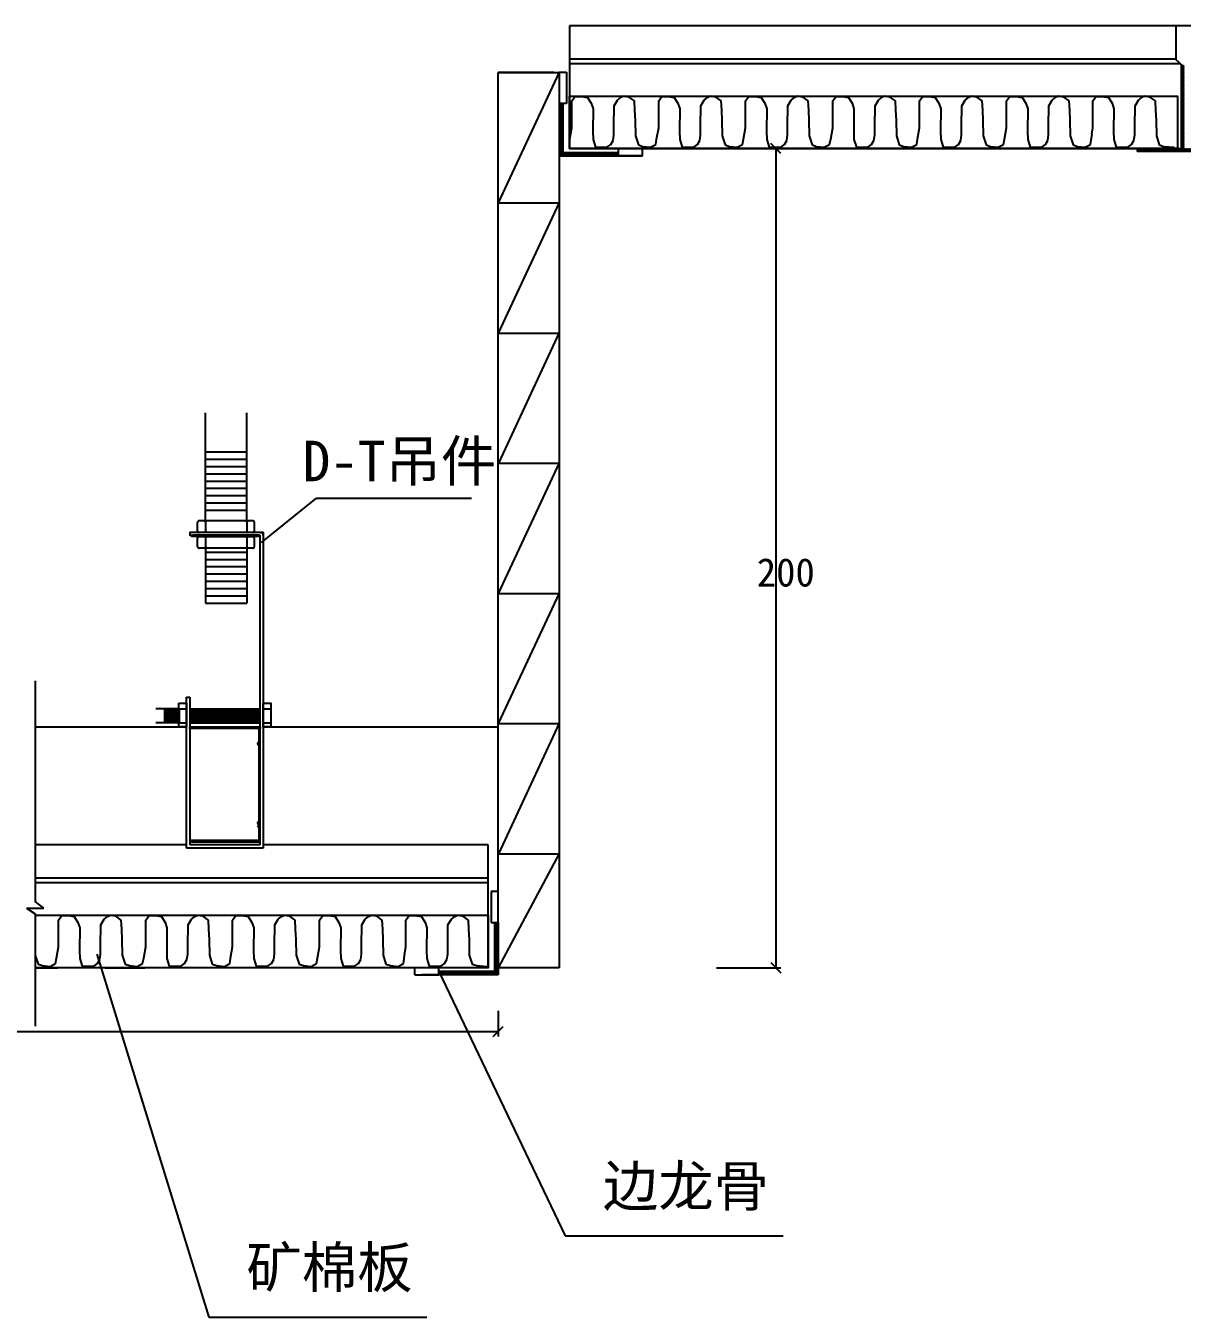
# Model space of a CAD drawing. Header units: metres. Extents: x 2161 to 8647, y 1356 to 2951.
# Drawn here: x 6959.8 to 7244.6, y 2150.5 to 2468.6 of the extents above; entities that cross this region are included whole.
import ezdxf

# ---------------------------------------------------------------- set-up
doc = ezdxf.new("R2010")
doc.units = ezdxf.units.M

# ---------------------------------------------------------------- blocks, each defined once
blk = doc.blocks.new('_ArchTick')
at = {"color": 0, "linetype": 'ByBlock'}
blk.add_lwpolyline([(-0.5, -0.5), (0.5, 0.5)], dxfattribs=at)

msp = doc.modelspace()

# ---------------------------------------------------------------- hatches: boundary and pattern name
h = msp.add_hatch()
h.set_pattern_fill('SOLID')
h.paths.add_polyline_path([(7245.1, 2458.99), (7244.76, 2458.68), (7244.45, 2458.96), (7244.45, 2438.32), (7243.45, 2438.32), (7243.45, 2438.31), (7233.56, 2438.31), (7233.56, 2437.62), (7255.99, 2437.62), (7255.99, 2438.32), (7246.1, 2438.32), (7245.1, 2438.32)])
h = msp.add_hatch()
h.set_pattern_fill('SOLID')
h.paths.add_polyline_path([(7092.03, 2449.43), (7091.15, 2449.43), (7091.15, 2436.55), (7105.79, 2436.55), (7105.79, 2437.37), (7092.03, 2437.37)])
h = msp.add_hatch()
h.set_pattern_fill('SOLID')
h.paths.add_polyline_path([(7003.75, 2346.66), (7004.08, 2346.33), (7004.42, 2346.66)])
h = msp.add_hatch()
h.set_pattern_fill('SOLID')
h.paths.add_polyline_path([(7014.56, 2346.66), (7013.88, 2346.66), (7014.21, 2346.33)])
h = msp.add_hatch()
h.set_pattern_fill('SOLID')
h.paths.add_polyline_path([(7004.42, 2343.73), (7003.75, 2343.73), (7004.08, 2344.06)])
h = msp.add_hatch()
h.set_pattern_fill('SOLID')
h.paths.add_polyline_path([(7003.75, 2342.79), (7004.08, 2342.46), (7004.42, 2342.79)])
h = msp.add_hatch()
h.set_pattern_fill('SOLID')
h.paths.add_polyline_path([(7014.56, 2343.73), (7013.88, 2343.73), (7014.21, 2344.06)])
h = msp.add_hatch()
h.set_pattern_fill('SOLID')
h.paths.add_polyline_path([(7014.56, 2342.79), (7013.88, 2342.79), (7014.21, 2342.46)])
h = msp.add_hatch()
h.set_pattern_fill('SOLID')
h.paths.add_polyline_path([(7004.42, 2339.86), (7003.75, 2339.86), (7004.08, 2340.19)])
h = msp.add_hatch()
h.set_pattern_fill('SOLID')
h.paths.add_polyline_path([(7014.56, 2339.86), (7013.88, 2339.86), (7014.21, 2340.19)])
h = msp.add_hatch()
h.set_pattern_fill('SOLID')
h.paths.add_polyline_path([(7017.55, 2267.54), (7017.55, 2295.81), (7017.15, 2295.81), (7017.15, 2292.04, 1), (7017.15, 2291.48), (7017.15, 2271.62, 1), (7017.15, 2271.06), (7017.15, 2267.87), (7000.18, 2267.87), (7000.18, 2267.54)])
h = msp.add_hatch()
h.set_pattern_fill('SOLID')
h.paths.add_polyline_path([(7017.15, 2295.46), (7017.15, 2295.81), (7000.18, 2295.81), (7000.18, 2295.46)])
h = msp.add_hatch()
h.set_pattern_fill('SOLID')
h.paths.add_polyline_path([(7076.15, 2247.66), (7075.26, 2247.66), (7075.26, 2235.6), (7061.51, 2235.6), (7061.9, 2234.78), (7076.15, 2234.78)])

# ---------------------------------------------------------------- linework, layer by layer
for p, q in [((7282.58, 2468.55), (7093.71, 2468.55)), ((7093.71, 2468.55), (7093.71, 2438.32)), ((7243.01, 2468.55), (7243.01, 2460.22)), ((7243.01, 2460.35), (7093.71, 2460.35)), ((7093.71, 2459.28), (7244.1, 2459.28)), ((7243.01, 2460.22), (7244.76, 2458.68)), ((7244.45, 2438.32), (7244.45, 2458.95)), ((7091.15, 2457.11), (7076.15, 2424.95)), ((7076.15, 2236.84), (7076.15, 2457.02)), ((7089.85, 2457.02), (7076.15, 2457.02)), ((7076.15, 2457.02), (7091.15, 2457.02)), ((7091.15, 2457.11), (7092.92, 2457.11)), ((7091.15, 2457.02), (7091.15, 2236.55)), ((7092.92, 2457.11), (7092.92, 2449.43)), ((7092.92, 2449.43), (7091.15, 2449.43)), ((7092.03, 2449.43), (7092.03, 2437.37)), ((7094.3, 2450.05), (7095.01, 2451.09)), ((7094.3, 2443.43), (7094.3, 2450.05)), ((7095.01, 2451.09), (7096.64, 2451.15)), ((7096.64, 2451.15), (7098.13, 2450.89)), ((7098.13, 2450.89), (7099.04, 2449.46)), ((7099.04, 2449.46), (7099.49, 2448.1)), ((7104.68, 2448.88), (7105.53, 2450.24)), ((7105.53, 2450.24), (7106.37, 2450.96)), ((7106.37, 2450.96), (7107.09, 2451.28)), ((7107.09, 2451.28), (7108.19, 2451.09)), ((7108.19, 2451.09), (7109.62, 2450.05)), ((7109.62, 2450.05), (7109.75, 2447.78)), ((7115.67, 2450.05), (7116.38, 2451.09)), ((7115.67, 2443.43), (7115.67, 2450.05)), ((7116.38, 2451.09), (7118, 2451.15)), ((7118, 2451.15), (7119.5, 2450.89)), ((7119.5, 2450.89), (7120.4, 2449.46)), ((7120.4, 2449.46), (7120.86, 2448.1)), ((7126.05, 2448.88), (7126.9, 2450.24)), ((7126.9, 2450.24), (7127.74, 2450.96)), ((7127.74, 2450.96), (7128.45, 2451.28)), ((7128.45, 2451.28), (7129.56, 2451.09)), ((7129.56, 2451.09), (7130.99, 2450.05)), ((7130.99, 2450.05), (7131.11, 2447.78)), ((7137.09, 2450.05), (7137.8, 2451.09)), ((7137.09, 2443.43), (7137.09, 2450.05)), ((7137.8, 2451.09), (7139.43, 2451.15)), ((7139.43, 2451.15), (7140.92, 2450.89)), ((7140.92, 2450.89), (7141.83, 2449.46)), ((7141.83, 2449.46), (7142.28, 2448.1)), ((7147.48, 2448.88), (7148.32, 2450.24)), ((7148.32, 2450.24), (7149.16, 2450.96)), ((7149.16, 2450.96), (7149.88, 2451.28)), ((7149.88, 2451.28), (7150.98, 2451.09)), ((7150.98, 2451.09), (7152.41, 2450.05)), ((7152.41, 2450.05), (7152.54, 2447.78)), ((7158.58, 2450.05), (7159.29, 2451.09)), ((7158.58, 2443.43), (7158.58, 2450.05)), ((7159.29, 2451.09), (7160.91, 2451.15)), ((7160.91, 2451.15), (7162.41, 2450.89)), ((7162.41, 2450.89), (7163.32, 2449.46)), ((7163.32, 2449.46), (7163.77, 2448.1)), ((7168.96, 2448.88), (7169.81, 2450.24)), ((7169.81, 2450.24), (7170.65, 2450.96)), ((7170.65, 2450.96), (7171.36, 2451.28)), ((7171.36, 2451.28), (7172.47, 2451.09)), ((7172.47, 2451.09), (7173.9, 2450.05)), ((7173.9, 2450.05), (7174.03, 2447.78)), ((7179.94, 2450.05), (7180.66, 2451.09)), ((7179.94, 2443.43), (7179.94, 2450.05)), ((7180.66, 2451.09), (7182.28, 2451.15)), ((7182.28, 2451.15), (7183.77, 2450.89)), ((7183.77, 2450.89), (7184.68, 2449.46)), ((7184.68, 2449.46), (7185.14, 2448.1)), ((7190.33, 2448.88), (7191.17, 2450.24)), ((7191.17, 2450.24), (7192.02, 2450.96)), ((7192.02, 2450.96), (7192.73, 2451.28)), ((7192.73, 2451.28), (7193.84, 2451.09)), ((7193.84, 2451.09), (7195.26, 2450.05)), ((7195.26, 2450.05), (7195.39, 2447.78)), ((7201.37, 2450.05), (7202.08, 2451.09)), ((7201.37, 2443.43), (7201.37, 2450.05)), ((7202.08, 2451.09), (7203.7, 2451.15)), ((7203.7, 2451.15), (7205.2, 2450.89)), ((7205.2, 2450.89), (7206.11, 2449.46)), ((7206.11, 2449.46), (7206.56, 2448.1)), ((7211.75, 2448.88), (7212.6, 2450.24)), ((7212.6, 2450.24), (7213.44, 2450.96)), ((7213.44, 2450.96), (7214.16, 2451.28)), ((7214.16, 2451.28), (7215.26, 2451.09)), ((7215.26, 2451.09), (7216.69, 2450.05)), ((7216.69, 2450.05), (7216.82, 2447.78)), ((7222.6, 2450.05), (7223.32, 2451.09)), ((7222.6, 2443.43), (7222.6, 2450.05)), ((7223.32, 2451.09), (7224.94, 2451.15)), ((7224.94, 2451.15), (7226.43, 2450.89)), ((7226.43, 2450.89), (7227.34, 2449.46)), ((7227.34, 2449.46), (7227.8, 2448.1)), ((7232.99, 2448.88), (7233.83, 2450.24)), ((7233.83, 2450.24), (7234.68, 2450.96)), ((7234.68, 2450.96), (7235.39, 2451.28)), ((7235.39, 2451.28), (7236.49, 2451.09)), ((7236.49, 2451.09), (7237.92, 2450.05)), ((7237.92, 2450.05), (7238.05, 2447.78)), ((7099.49, 2446.29), (7099.43, 2444.47)), ((7099.49, 2448.1), (7099.49, 2446.29)), ((7104.62, 2445.77), (7104.68, 2446.87)), ((7104.68, 2448.23), (7104.68, 2448.88)), ((7104.68, 2446.87), (7104.68, 2448.23)), ((7109.75, 2447.78), (7109.88, 2445.25)), ((7120.86, 2446.29), (7120.79, 2444.47)), ((7120.86, 2448.1), (7120.86, 2446.29)), ((7125.99, 2445.77), (7126.05, 2446.87)), ((7126.05, 2448.23), (7126.05, 2448.88)), ((7126.05, 2446.87), (7126.05, 2448.23)), ((7131.11, 2447.78), (7131.24, 2445.25)), ((7142.28, 2446.29), (7142.22, 2444.47)), ((7142.28, 2448.1), (7142.28, 2446.29)), ((7147.41, 2445.77), (7147.48, 2446.87)), ((7147.48, 2448.23), (7147.48, 2448.88)), ((7147.48, 2446.87), (7147.48, 2448.23)), ((7152.54, 2447.78), (7152.67, 2445.25)), ((7163.77, 2446.29), (7163.7, 2444.47)), ((7163.77, 2448.1), (7163.77, 2446.29)), ((7168.9, 2445.77), (7168.96, 2446.87)), ((7168.96, 2448.23), (7168.96, 2448.88)), ((7168.96, 2446.87), (7168.96, 2448.23)), ((7174.03, 2447.78), (7174.16, 2445.25)), ((7185.14, 2446.29), (7185.07, 2444.47)), ((7185.14, 2448.1), (7185.14, 2446.29)), ((7190.27, 2445.77), (7190.33, 2446.87)), ((7190.33, 2448.23), (7190.33, 2448.88)), ((7190.33, 2446.87), (7190.33, 2448.23)), ((7195.39, 2447.78), (7195.52, 2445.25)), ((7206.56, 2446.29), (7206.5, 2444.47)), ((7206.56, 2448.1), (7206.56, 2446.29)), ((7211.69, 2445.77), (7211.75, 2446.87)), ((7211.75, 2448.23), (7211.75, 2448.88)), ((7211.75, 2446.87), (7211.75, 2448.23)), ((7216.82, 2447.78), (7216.95, 2445.25)), ((7227.8, 2446.29), (7227.73, 2444.47)), ((7227.8, 2448.1), (7227.8, 2446.29)), ((7232.92, 2445.77), (7232.99, 2446.87)), ((7232.99, 2448.23), (7232.99, 2448.88)), ((7232.99, 2446.87), (7232.99, 2448.23)), ((7238.05, 2447.78), (7238.18, 2445.25)), ((7093.78, 2440.64), (7094.3, 2443.43)), ((7099.43, 2444.47), (7099.43, 2442.59)), ((7104.62, 2444.08), (7104.62, 2445.77)), ((7104.62, 2443.11), (7104.62, 2444.08)), ((7104.62, 2441.68), (7104.62, 2443.11)), ((7109.88, 2445.25), (7109.94, 2441.42)), ((7115.15, 2440.64), (7115.67, 2443.43)), ((7120.79, 2444.47), (7120.79, 2442.59)), ((7125.99, 2444.08), (7125.99, 2445.77)), ((7125.99, 2443.11), (7125.99, 2444.08)), ((7125.99, 2441.68), (7125.99, 2443.11)), ((7131.24, 2445.25), (7131.31, 2441.42)), ((7136.57, 2440.64), (7137.09, 2443.43)), ((7142.22, 2444.47), (7142.22, 2442.59)), ((7147.41, 2444.08), (7147.41, 2445.77)), ((7147.41, 2443.11), (7147.41, 2444.08)), ((7147.41, 2441.68), (7147.41, 2443.11)), ((7152.67, 2445.25), (7152.73, 2441.42)), ((7158.06, 2440.64), (7158.58, 2443.43)), ((7163.7, 2444.47), (7163.7, 2442.59)), ((7168.9, 2444.08), (7168.9, 2445.77)), ((7168.9, 2443.11), (7168.9, 2444.08)), ((7168.9, 2441.68), (7168.9, 2443.11)), ((7174.16, 2445.25), (7174.22, 2441.42)), ((7179.42, 2440.64), (7179.94, 2443.43)), ((7185.07, 2444.47), (7185.07, 2442.59)), ((7190.27, 2444.08), (7190.27, 2445.77)), ((7190.27, 2443.11), (7190.27, 2444.08)), ((7190.27, 2441.68), (7190.27, 2443.11)), ((7195.52, 2445.25), (7195.59, 2441.42)), ((7200.85, 2440.64), (7201.37, 2443.43)), ((7206.5, 2444.47), (7206.5, 2442.59)), ((7211.69, 2444.08), (7211.69, 2445.77)), ((7211.69, 2443.11), (7211.69, 2444.08)), ((7211.69, 2441.68), (7211.69, 2443.11)), ((7216.95, 2445.25), (7217.01, 2441.42)), ((7222.38, 2441.88), (7222.6, 2443.43)), ((7227.73, 2444.47), (7227.73, 2442.59)), ((7232.92, 2444.08), (7232.92, 2445.77)), ((7232.92, 2443.11), (7232.92, 2444.08)), ((7232.92, 2441.68), (7232.92, 2443.11)), ((7238.18, 2445.25), (7238.25, 2441.42)), ((7099.43, 2442.59), (7099.49, 2440.58)), ((7099.49, 2440.58), (7100.08, 2438.7)), ((7103.84, 2439.35), (7104.42, 2440.32)), ((7104.42, 2440.32), (7104.62, 2441.68)), ((7109.94, 2441.42), (7110.66, 2439.22)), ((7114.94, 2439.35), (7115.14, 2440.61)), ((7120.79, 2442.59), (7120.86, 2440.58)), ((7120.86, 2440.58), (7121.44, 2438.7)), ((7125.21, 2439.35), (7125.79, 2440.32)), ((7125.79, 2440.32), (7125.99, 2441.68)), ((7131.31, 2441.42), (7132.02, 2439.22)), ((7136.31, 2439.35), (7136.57, 2440.63)), ((7142.22, 2442.59), (7142.28, 2440.58)), ((7142.28, 2440.58), (7142.87, 2438.7)), ((7146.63, 2439.35), (7147.22, 2440.32)), ((7147.22, 2440.32), (7147.41, 2441.68)), ((7152.73, 2441.42), (7153.45, 2439.22)), ((7157.73, 2439.35), (7158.05, 2440.68)), ((7163.7, 2442.59), (7163.77, 2440.58)), ((7163.77, 2440.58), (7164.35, 2438.7)), ((7168.12, 2439.35), (7168.7, 2440.32)), ((7168.7, 2440.32), (7168.9, 2441.68)), ((7174.22, 2441.42), (7174.94, 2439.22)), ((7179.22, 2439.35), (7179.41, 2440.61)), ((7185.07, 2442.59), (7185.14, 2440.58)), ((7185.14, 2440.58), (7185.72, 2438.7)), ((7189.49, 2439.35), (7190.07, 2440.32)), ((7190.07, 2440.32), (7190.27, 2441.68)), ((7195.59, 2441.42), (7196.3, 2439.22)), ((7200.59, 2439.35), (7200.84, 2440.63)), ((7206.5, 2442.59), (7206.56, 2440.58)), ((7206.56, 2440.58), (7207.15, 2438.7)), ((7210.91, 2439.35), (7211.49, 2440.32)), ((7211.49, 2440.32), (7211.69, 2441.68)), ((7217.01, 2441.42), (7217.73, 2439.22)), ((7222.01, 2439.35), (7222.4, 2441.87)), ((7227.73, 2442.59), (7227.8, 2440.58)), ((7227.8, 2440.58), (7228.38, 2438.7)), ((7232.15, 2439.35), (7232.73, 2440.32)), ((7232.73, 2440.32), (7232.92, 2441.68)), ((7238.25, 2441.42), (7238.96, 2439.22)), ((7092.03, 2437.37), (7105.79, 2437.37)), ((7093.71, 2438.32), (7244.45, 2438.32)), ((7100.08, 2438.7), (7101.57, 2438.7)), ((7101.57, 2438.7), (7102.93, 2438.7)), ((7102.93, 2438.7), (7103.84, 2439.35)), ((7105.79, 2436.55), (7105.79, 2438.32)), ((7105.79, 2438.32), (7115.5, 2438.32)), ((7110.66, 2439.22), (7111.76, 2438.83)), ((7111.72, 2436.55), (7111.72, 2438.32)), ((7111.76, 2438.83), (7113.64, 2438.63)), ((7113.64, 2438.63), (7114.94, 2439.35)), ((7115.5, 2438.32), (7115.5, 2438.32)), ((7121.44, 2438.7), (7122.94, 2438.7)), ((7122.94, 2438.7), (7124.3, 2438.7)), ((7124.3, 2438.7), (7125.21, 2439.35)), ((7127.16, 2438.32), (7136.86, 2438.32)), ((7132.02, 2439.22), (7133.13, 2438.83)), ((7133.13, 2438.83), (7135.01, 2438.63)), ((7135.01, 2438.63), (7136.31, 2439.35)), ((7139.86, 2438.32), (7145.79, 2438.32)), ((7142.87, 2438.7), (7144.36, 2438.7)), ((7148.25, 2438.32), (7143.29, 2438.32)), ((7144.36, 2438.7), (7145.72, 2438.7)), ((7144.54, 2438.32), (7144.54, 2236.55)), ((7145.72, 2438.7), (7146.63, 2439.35)), ((7148.58, 2438.32), (7158.29, 2438.32)), ((7153.45, 2439.22), (7154.55, 2438.83)), ((7154.55, 2438.83), (7156.43, 2438.63)), ((7156.43, 2438.63), (7157.73, 2439.35)), ((7164.35, 2438.7), (7165.85, 2438.7)), ((7165.85, 2438.7), (7167.21, 2438.7)), ((7167.21, 2438.7), (7168.12, 2439.35)), ((7174.94, 2439.22), (7176.04, 2438.83)), ((7176.04, 2438.83), (7177.92, 2438.63)), ((7177.92, 2438.63), (7179.22, 2439.35)), ((7185.72, 2438.7), (7187.21, 2438.7)), ((7187.21, 2438.7), (7188.58, 2438.7)), ((7188.58, 2438.7), (7189.49, 2439.35)), ((7196.3, 2439.22), (7197.41, 2438.83)), ((7197.41, 2438.83), (7199.29, 2438.63)), ((7199.29, 2438.63), (7200.59, 2439.35)), ((7207.15, 2438.7), (7208.64, 2438.7)), ((7208.64, 2438.7), (7210, 2438.7)), ((7210, 2438.7), (7210.91, 2439.35)), ((7217.73, 2439.22), (7218.83, 2438.83)), ((7218.83, 2438.83), (7220.71, 2438.63)), ((7220.71, 2438.63), (7222.01, 2439.35)), ((7228.38, 2438.7), (7229.87, 2438.7)), ((7229.87, 2438.7), (7231.24, 2438.7)), ((7231.24, 2438.7), (7232.15, 2439.35)), ((7233.56, 2438.32), (7233.56, 2437.62)), ((7255.99, 2437.62), (7233.56, 2437.62)), ((7234.26, 2438.32), (7244.45, 2438.32)), ((7238.96, 2439.22), (7240.06, 2438.83)), ((7240.06, 2438.83), (7242.67, 2438.63)), ((7099.4, 2436.55), (7091.15, 2436.55)), ((7091.15, 2436.55), (7106.7, 2436.55)), ((7091.15, 2436.55), (7111.72, 2436.55)), ((7111.72, 2436.55), (7105.79, 2436.55)), ((7106.7, 2436.55), (7106.7, 2436.55)), ((7106.7, 2436.55), (7109.98, 2436.55)), ((7091.15, 2425.04), (7076.15, 2392.88)), ((7076.15, 2424.95), (7091.15, 2424.95)), ((7076.15, 2392.88), (7091.15, 2392.88)), ((7091.19, 2392.97), (7076.19, 2360.81)), ((7004.08, 2346.66), (7004.08, 2373.19)), ((7014.21, 2346.66), (7014.21, 2373.19)), ((7004.08, 2363.6), (7014.21, 2363.6)), ((7004.08, 2361.8), (7014.21, 2361.8)), ((7091.15, 2360.9), (7076.15, 2328.74)), ((7076.19, 2360.81), (7091.19, 2360.81)), ((7004.08, 2360.01), (7014.21, 2360.01)), ((7004.08, 2358.22), (7014.21, 2358.22)), ((7004.08, 2356.42), (7014.21, 2356.42)), ((7004.08, 2354.63), (7014.21, 2354.63)), ((7004.08, 2352.84), (7014.21, 2352.84)), ((7004.08, 2351.04), (7014.21, 2351.04)), ((7017.87, 2341.31), (7031.37, 2352.18)), ((7031.37, 2352.18), (7069.58, 2352.18)), ((7004.08, 2349.25), (7014.21, 2349.25)), ((7002.11, 2344.07), (7002.11, 2346.33)), ((7002.43, 2346.66), (7009.2, 2346.66)), ((7004.08, 2346.33), (7003.75, 2346.66)), ((7004.08, 2346.33), (7004.42, 2346.66)), ((7004.08, 2346.33), (7004.08, 2344.06)), ((7009.2, 2346.66), (7015.71, 2346.66)), ((7014.21, 2346.33), (7013.88, 2346.66)), ((7014.21, 2346.66), (7014.21, 2344.06)), ((7014.21, 2346.33), (7014.56, 2346.66)), ((7014.21, 2346.33), (7014.21, 2344.06)), ((7016.04, 2346.33), (7016.04, 2344.07)), ((7002.11, 2340.2), (7002.11, 2342.46)), ((7009.2, 2343.73), (7002.43, 2343.73)), ((7002.43, 2342.79), (7009.2, 2342.79)), ((7004.08, 2344.06), (7003.75, 2343.73)), ((7004.08, 2342.46), (7003.75, 2342.79)), ((7004.08, 2344.06), (7004.42, 2343.73)), ((7004.08, 2342.46), (7004.42, 2342.79)), ((7004.08, 2342.46), (7004.08, 2340.19)), ((7015.71, 2343.73), (7009.2, 2343.73)), ((7009.2, 2342.79), (7015.71, 2342.79)), ((7014.21, 2344.06), (7013.88, 2343.73)), ((7014.21, 2342.46), (7013.88, 2342.79)), ((7014.21, 2344.06), (7014.56, 2343.73)), ((7014.21, 2342.79), (7014.21, 2340.19)), ((7014.21, 2342.46), (7014.56, 2342.79)), ((7014.21, 2342.46), (7014.21, 2340.19)), ((7016.04, 2342.46), (7016.04, 2340.2)), ((7017.55, 2266.78), (7017.55, 2343.09)), ((7009.2, 2339.86), (7002.43, 2339.86)), ((7004.08, 2340.19), (7003.75, 2339.86)), ((7004.08, 2340.19), (7004.42, 2339.86)), ((7004.08, 2339.86), (7004.08, 2326.37)), ((7004.08, 2338.93), (7014.21, 2338.93)), ((7015.71, 2339.86), (7009.2, 2339.86)), ((7014.21, 2340.19), (7013.88, 2339.86)), ((7014.21, 2340.19), (7014.56, 2339.86)), ((7014.21, 2339.86), (7014.21, 2326.37)), ((7004.08, 2337.13), (7014.21, 2337.13)), ((7004.08, 2335.34), (7014.21, 2335.34)), ((7004.08, 2333.55), (7014.21, 2333.55)), ((7004.08, 2331.75), (7014.21, 2331.75)), ((7004.08, 2329.96), (7014.21, 2329.96)), ((7091.15, 2328.83), (7076.15, 2296.67)), ((7076.15, 2328.74), (7091.15, 2328.74)), ((7004.08, 2328.17), (7014.21, 2328.17)), ((7004.08, 2326.37), (7014.21, 2326.37)), ((6962.11, 2307.18), (6962.11, 2252.81)), ((6999.37, 2266.78), (6999.37, 2303.15)), ((6999.37, 2303.15), (7000.18, 2303.15)), ((7000.18, 2303.15), (7000.18, 2266.78)), ((6997.54, 2300.34), (6991.77, 2300.34)), ((6993.92, 2300.31), (6993.92, 2296.85)), ((6994.05, 2300.31), (6994.05, 2296.85)), ((6994.18, 2300.31), (6994.18, 2296.85)), ((6994.35, 2300.31), (6994.35, 2296.85)), ((6994.47, 2300.31), (6994.47, 2296.85)), ((6994.63, 2300.31), (6994.63, 2296.85)), ((6994.76, 2300.31), (6994.76, 2296.85)), ((6994.89, 2300.31), (6994.89, 2296.85)), ((6995.02, 2300.31), (6995.02, 2296.85)), ((6995.18, 2300.31), (6995.18, 2296.85)), ((6995.31, 2300.31), (6995.31, 2296.85)), ((6995.47, 2300.31), (6995.47, 2296.85)), ((6995.6, 2300.31), (6995.6, 2296.85)), ((6995.72, 2300.31), (6995.72, 2296.85)), ((6995.86, 2300.31), (6995.86, 2296.85)), ((6996.02, 2300.31), (6996.02, 2296.85)), ((6996.15, 2300.31), (6996.15, 2296.85)), ((6996.31, 2300.31), (6996.31, 2296.85)), ((6996.44, 2300.31), (6996.44, 2296.85)), ((6996.56, 2300.31), (6996.56, 2296.85)), ((6996.7, 2300.31), (6996.7, 2296.85)), ((6996.86, 2300.31), (6996.86, 2296.85)), ((6996.99, 2300.31), (6996.99, 2296.85)), ((6997.14, 2300.31), (6997.14, 2296.85)), ((6997.27, 2300.31), (6997.27, 2296.85)), ((6997.4, 2300.31), (6997.4, 2296.85)), ((6997.54, 2300.34), (6999.36, 2300.34)), ((6997.54, 2300.31), (6997.54, 2296.85)), ((7000.18, 2300.34), (7017.55, 2300.34)), ((7000.37, 2300.34), (7000.37, 2296.88)), ((7000.49, 2300.34), (7000.49, 2296.88)), ((7000.63, 2300.34), (7000.63, 2296.88)), ((7000.79, 2300.34), (7000.79, 2296.88)), ((7000.91, 2300.34), (7000.91, 2296.88)), ((7001.05, 2300.34), (7001.05, 2296.88)), ((7001.21, 2300.34), (7001.21, 2296.88)), ((7001.33, 2300.34), (7001.33, 2296.88)), ((7001.33, 2300.34), (7001.33, 2296.88)), ((7001.46, 2300.34), (7001.46, 2296.88)), ((7001.6, 2300.34), (7001.6, 2296.88)), ((7001.75, 2300.34), (7001.75, 2296.88)), ((7001.88, 2300.34), (7001.88, 2296.88)), ((7001.88, 2300.34), (7001.88, 2296.88)), ((7002.04, 2300.34), (7002.04, 2296.88)), ((7002.05, 2300.34), (7002.05, 2296.88)), ((7002.17, 2300.34), (7002.17, 2296.88)), ((7002.33, 2300.34), (7002.33, 2296.88)), ((7002.46, 2300.34), (7002.46, 2296.88)), ((7002.58, 2300.34), (7002.58, 2296.88)), ((7002.72, 2300.34), (7002.72, 2296.88)), ((7002.88, 2300.34), (7002.88, 2296.88)), ((7003.01, 2300.34), (7003.01, 2296.88)), ((7003.17, 2300.34), (7003.17, 2296.88)), ((7003.3, 2300.34), (7003.3, 2296.88)), ((7003.42, 2300.34), (7003.42, 2296.88)), ((7003.56, 2300.34), (7003.56, 2296.88)), ((7003.72, 2300.34), (7003.72, 2296.88)), ((7003.85, 2300.34), (7003.85, 2296.88)), ((7004.01, 2300.34), (7004.01, 2296.88)), ((7004.14, 2300.34), (7004.14, 2296.88)), ((7004.26, 2300.34), (7004.26, 2296.88)), ((7004.4, 2300.34), (7004.4, 2296.88)), ((7004.56, 2300.34), (7004.56, 2296.88)), ((7004.69, 2300.34), (7004.69, 2296.88)), ((7004.84, 2300.34), (7004.84, 2296.88)), ((7004.97, 2300.34), (7004.97, 2296.88)), ((7005.1, 2300.34), (7005.1, 2296.88)), ((7005.24, 2300.34), (7005.24, 2296.88)), ((7005.4, 2300.34), (7005.4, 2296.88)), ((7005.53, 2300.34), (7005.53, 2296.88)), ((7005.68, 2300.34), (7005.68, 2296.88)), ((7005.81, 2300.34), (7005.81, 2296.88)), ((7005.94, 2300.34), (7005.94, 2296.88)), ((7006.08, 2300.34), (7006.08, 2296.88)), ((7006.24, 2300.34), (7006.24, 2296.88)), ((7006.36, 2300.34), (7006.36, 2296.88)), ((7006.52, 2300.34), (7006.52, 2296.88)), ((7006.65, 2300.34), (7006.65, 2296.88)), ((7006.78, 2300.34), (7006.78, 2296.88)), ((7006.92, 2300.34), (7006.92, 2296.88)), ((7007.08, 2300.34), (7007.08, 2296.88)), ((7007.2, 2300.34), (7007.2, 2296.88)), ((7007.36, 2300.34), (7007.36, 2296.88)), ((7007.49, 2300.34), (7007.49, 2296.88)), ((7007.62, 2300.34), (7007.62, 2296.88)), ((7007.75, 2300.34), (7007.75, 2296.88)), ((7007.92, 2300.34), (7007.92, 2296.88)), ((7008.04, 2300.34), (7008.04, 2296.88)), ((7008.2, 2300.34), (7008.2, 2296.88)), ((7008.33, 2300.34), (7008.33, 2296.88)), ((7008.45, 2300.34), (7008.45, 2296.88)), ((7008.59, 2300.34), (7008.59, 2296.88)), ((7008.75, 2300.34), (7008.75, 2296.88)), ((7008.88, 2300.34), (7008.88, 2296.88)), ((7009.04, 2300.34), (7009.04, 2296.88)), ((7009.17, 2300.34), (7009.17, 2296.88)), ((7009.29, 2300.34), (7009.29, 2296.88)), ((7009.43, 2300.34), (7009.43, 2296.88)), ((7009.59, 2300.34), (7009.59, 2296.88)), ((7009.72, 2300.34), (7009.72, 2296.88)), ((7009.88, 2300.34), (7009.88, 2296.88)), ((7010.01, 2300.34), (7010.01, 2296.88)), ((7010.13, 2300.34), (7010.13, 2296.88)), ((7010.27, 2300.34), (7010.27, 2296.88)), ((7010.43, 2300.34), (7010.43, 2296.88)), ((7010.56, 2300.34), (7010.56, 2296.88)), ((7010.71, 2300.34), (7010.71, 2296.88)), ((7010.84, 2300.34), (7010.84, 2296.88)), ((7010.97, 2300.34), (7010.97, 2296.88)), ((7011.11, 2300.34), (7011.11, 2296.88)), ((7011.27, 2300.34), (7011.27, 2296.88)), ((7011.4, 2300.34), (7011.4, 2296.88)), ((7011.55, 2300.34), (7011.55, 2296.88)), ((7011.68, 2300.34), (7011.68, 2296.88)), ((7011.81, 2300.34), (7011.81, 2296.88)), ((7011.95, 2300.34), (7011.95, 2296.88)), ((7012.11, 2300.34), (7012.11, 2296.88)), ((7012.23, 2300.34), (7012.23, 2296.88)), ((7012.39, 2300.34), (7012.39, 2296.88)), ((7012.52, 2300.34), (7012.52, 2296.88)), ((7012.65, 2300.34), (7012.65, 2296.88)), ((7012.79, 2300.34), (7012.79, 2296.88)), ((7012.95, 2300.34), (7012.95, 2296.88)), ((7013.07, 2300.34), (7013.07, 2296.88)), ((7013.23, 2300.34), (7013.23, 2296.88)), ((7013.36, 2300.34), (7013.36, 2296.88)), ((7013.49, 2300.34), (7013.49, 2296.88)), ((7013.62, 2300.34), (7013.62, 2296.88)), ((7013.79, 2300.34), (7013.79, 2296.88)), ((7013.91, 2300.34), (7013.91, 2296.88)), ((7014.07, 2300.34), (7014.07, 2296.88)), ((7014.2, 2300.34), (7014.2, 2296.88)), ((7014.32, 2300.34), (7014.32, 2296.88)), ((7014.46, 2300.34), (7014.46, 2296.88)), ((7014.62, 2300.34), (7014.62, 2296.88)), ((7014.75, 2300.34), (7014.75, 2296.88)), ((7014.91, 2300.34), (7014.91, 2296.88)), ((7015.04, 2300.34), (7015.04, 2296.88)), ((7015.16, 2300.34), (7015.16, 2296.88)), ((7015.3, 2300.34), (7015.3, 2296.88)), ((7015.46, 2300.34), (7015.46, 2296.88)), ((7015.59, 2300.34), (7015.59, 2296.88)), ((7015.75, 2300.34), (7015.75, 2296.88)), ((7015.88, 2300.34), (7015.88, 2296.88)), ((7016, 2300.34), (7016, 2296.88)), ((7016.14, 2300.34), (7016.14, 2296.88)), ((7016.3, 2300.34), (7016.3, 2296.88)), ((7016.43, 2300.34), (7016.43, 2296.88)), ((7016.58, 2300.34), (7016.58, 2296.88)), ((7016.71, 2300.34), (7016.71, 2296.88)), ((7016.84, 2300.34), (7016.84, 2296.88)), ((7016.98, 2300.34), (7016.98, 2296.88)), ((7017.14, 2300.34), (7017.14, 2296.88)), ((7017.27, 2300.34), (7017.27, 2296.88)), ((7017.42, 2300.34), (7017.42, 2296.88)), ((7018.27, 2300.34), (7020.1, 2300.34)), ((6997.54, 2296.85), (6991.77, 2296.85)), ((6997.54, 2296.85), (6999.37, 2296.85)), ((7000.18, 2296.88), (7017.55, 2296.88)), ((7018.27, 2296.85), (7020.16, 2296.85)), ((7076.15, 2296.67), (7091.15, 2296.67)), ((7091.19, 2296.76), (7076.19, 2264.6)), ((6999.37, 2295.81), (6962.11, 2295.81)), ((7017.55, 2295.81), (7000.18, 2295.81)), ((7017.15, 2295.81), (7017.15, 2292.04)), ((7076.15, 2295.81), (7018.23, 2295.81)), ((7017.15, 2291.48), (7017.15, 2271.62)), ((7017.15, 2271.06), (7017.15, 2267.87)), ((6999.37, 2266.78), (6962.11, 2266.78)), ((6999.37, 2265.99), (6999.37, 2267.81)), ((7018.23, 2265.99), (6999.37, 2265.99)), ((7017.15, 2267.87), (7000.18, 2267.87)), ((7017.55, 2266.78), (7000.18, 2266.78)), ((7017.55, 2266.78), (7000.18, 2266.78)), ((7018.23, 2267.81), (7018.23, 2265.99)), ((7073.7, 2266.78), (7018.23, 2266.78)), ((7073.7, 2236.55), (7073.7, 2266.78)), ((7091.15, 2264.69), (7076.15, 2236.55)), ((7076.19, 2264.6), (7091.19, 2264.6)), ((7073.7, 2258.58), (6962.11, 2258.58)), ((6962.11, 2257.51), (7073.7, 2257.51)), ((7074.38, 2255.34), (7074.38, 2247.66)), ((7076.15, 2255.34), (7074.38, 2255.34)), ((7076.15, 2247.66), (7076.15, 2255.34)), ((6964.22, 2251.18), (6962.11, 2252.81)), ((6959.95, 2251.18), (6964.22, 2251.18)), ((6959.95, 2251.18), (6962.11, 2249.79)), ((6962.11, 2249.79), (6962.11, 2222.15)), ((6967.87, 2248.28), (6968.58, 2249.32)), ((6968.58, 2249.32), (6970.2, 2249.38)), ((6970.2, 2249.38), (6971.7, 2249.12)), ((6971.7, 2249.12), (6972.61, 2247.69)), ((6979.1, 2248.47), (6979.94, 2249.19)), ((6979.94, 2249.19), (6980.65, 2249.51)), ((6980.65, 2249.51), (6981.76, 2249.32)), ((6981.76, 2249.32), (6983.19, 2248.28)), ((6989.35, 2248.28), (6990.07, 2249.32)), ((6990.07, 2249.32), (6991.69, 2249.38)), ((6991.69, 2249.38), (6993.18, 2249.12)), ((6993.18, 2249.12), (6994.09, 2247.69)), ((7000.58, 2248.47), (7001.43, 2249.19)), ((7001.43, 2249.19), (7002.14, 2249.51)), ((7002.14, 2249.51), (7003.25, 2249.32)), ((7003.25, 2249.32), (7004.67, 2248.28)), ((7010.72, 2248.28), (7011.44, 2249.32)), ((7011.44, 2249.32), (7013.06, 2249.38)), ((7013.06, 2249.38), (7014.55, 2249.12)), ((7014.55, 2249.12), (7015.46, 2247.69)), ((7021.95, 2248.47), (7022.8, 2249.19)), ((7022.8, 2249.19), (7023.51, 2249.51)), ((7023.51, 2249.51), (7024.61, 2249.32)), ((7024.61, 2249.32), (7026.04, 2248.28)), ((7032.15, 2248.28), (7032.86, 2249.32)), ((7032.86, 2249.32), (7034.48, 2249.38)), ((7034.48, 2249.38), (7035.98, 2249.12)), ((7035.98, 2249.12), (7036.88, 2247.69)), ((7043.38, 2248.47), (7044.22, 2249.19)), ((7044.22, 2249.19), (7044.93, 2249.51)), ((7044.93, 2249.51), (7046.04, 2249.32)), ((7046.04, 2249.32), (7047.47, 2248.28)), ((7053.38, 2248.28), (7054.09, 2249.32)), ((7054.09, 2249.32), (7055.72, 2249.38)), ((7055.72, 2249.38), (7057.21, 2249.12)), ((7057.21, 2249.12), (7058.12, 2247.69)), ((7064.61, 2248.47), (7065.45, 2249.19)), ((7065.45, 2249.19), (7066.17, 2249.51)), ((7066.17, 2249.51), (7067.27, 2249.32)), ((7067.27, 2249.32), (7068.7, 2248.28)), ((6967.87, 2241.66), (6967.87, 2248.28)), ((6972.61, 2247.69), (6973.06, 2246.33)), ((6973.06, 2246.33), (6973.06, 2244.52)), ((6978.25, 2247.11), (6979.1, 2248.47)), ((6978.25, 2246.46), (6978.25, 2247.11)), ((6978.25, 2245.1), (6978.25, 2246.46)), ((6983.19, 2248.28), (6983.32, 2246.01)), ((6983.32, 2246.01), (6983.45, 2243.48)), ((6989.35, 2241.66), (6989.35, 2248.28)), ((6994.09, 2247.69), (6994.55, 2246.33)), ((6994.55, 2246.33), (6994.55, 2244.52)), ((6999.74, 2247.11), (7000.58, 2248.47)), ((6999.74, 2246.46), (6999.74, 2247.11)), ((6999.74, 2245.1), (6999.74, 2246.46)), ((7004.67, 2248.28), (7004.8, 2246.01)), ((7004.8, 2246.01), (7004.93, 2243.48)), ((7010.72, 2241.66), (7010.72, 2248.28)), ((7015.46, 2247.69), (7015.91, 2246.33)), ((7015.91, 2246.33), (7015.91, 2244.52)), ((7021.11, 2247.11), (7021.95, 2248.47)), ((7021.11, 2246.46), (7021.11, 2247.11)), ((7021.11, 2245.1), (7021.11, 2246.46)), ((7026.04, 2248.28), (7026.17, 2246.01)), ((7026.17, 2246.01), (7026.3, 2243.48)), ((7032.15, 2241.66), (7032.15, 2248.28)), ((7036.88, 2247.69), (7037.34, 2246.33)), ((7037.34, 2246.33), (7037.34, 2244.52)), ((7042.53, 2247.11), (7043.38, 2248.47)), ((7042.53, 2246.46), (7042.53, 2247.11)), ((7042.53, 2245.1), (7042.53, 2246.46)), ((7047.47, 2248.28), (7047.6, 2246.01)), ((7047.6, 2246.01), (7047.72, 2243.48)), ((7053.38, 2241.66), (7053.38, 2248.28)), ((7058.12, 2247.69), (7058.57, 2246.33)), ((7058.57, 2246.33), (7058.57, 2244.52)), ((7063.77, 2247.11), (7064.61, 2248.47)), ((7063.77, 2246.46), (7063.77, 2247.11)), ((7063.77, 2245.1), (7063.77, 2246.46)), ((7068.7, 2248.28), (7068.83, 2246.01)), ((7068.83, 2246.01), (7068.96, 2243.48)), ((7074.38, 2247.66), (7076.15, 2247.66)), ((7075.26, 2247.66), (7075.26, 2235.6)), ((7076.15, 2247.66), (7076.15, 2234.78)), ((6973.06, 2244.52), (6972.99, 2242.7)), ((6972.99, 2242.7), (6972.99, 2240.82)), ((6978.19, 2244), (6978.25, 2245.1)), ((6978.19, 2242.31), (6978.19, 2244)), ((6983.45, 2243.48), (6983.51, 2239.65)), ((6994.55, 2244.52), (6994.48, 2242.7)), ((6994.48, 2242.7), (6994.48, 2240.82)), ((6999.68, 2244), (6999.74, 2245.1)), ((6999.68, 2242.31), (6999.68, 2244)), ((7004.93, 2243.48), (7005, 2239.65)), ((7015.91, 2244.52), (7015.85, 2242.7)), ((7015.85, 2242.7), (7015.85, 2240.82)), ((7021.04, 2244), (7021.11, 2245.1)), ((7021.04, 2242.31), (7021.04, 2244)), ((7026.3, 2243.48), (7026.37, 2239.65)), ((7037.34, 2244.52), (7037.27, 2242.7)), ((7037.27, 2242.7), (7037.27, 2240.82)), ((7042.47, 2244), (7042.53, 2245.1)), ((7042.47, 2242.31), (7042.47, 2244)), ((7047.72, 2243.48), (7047.79, 2239.65)), ((7058.57, 2244.52), (7058.51, 2242.7)), ((7058.51, 2242.7), (7058.51, 2240.82)), ((7063.7, 2244), (7063.77, 2245.1)), ((7063.7, 2242.31), (7063.7, 2244)), ((7068.96, 2243.48), (7069.02, 2239.65)), ((6962.11, 2239.57), (6962.8, 2237.45)), ((6967.35, 2238.87), (6967.87, 2241.66)), ((6972.99, 2240.82), (6973.06, 2238.81)), ((6977.24, 2239.91), (7004.84, 2150.46)), ((6977.99, 2238.55), (6978.19, 2239.91)), ((6978.19, 2241.34), (6978.19, 2242.31)), ((6978.19, 2239.91), (6978.19, 2241.34)), ((6983.51, 2239.65), (6984.23, 2237.45)), ((6988.83, 2238.87), (6989.35, 2241.66)), ((6994.48, 2240.82), (6994.55, 2238.81)), ((6999.48, 2238.55), (6999.68, 2239.91)), ((6999.68, 2241.34), (6999.68, 2242.31)), ((6999.68, 2239.91), (6999.68, 2241.34)), ((7005, 2239.65), (7005.71, 2237.45)), ((7010.2, 2238.87), (7010.72, 2241.66)), ((7015.85, 2240.82), (7015.91, 2238.81)), ((7020.85, 2238.55), (7021.04, 2239.91)), ((7021.04, 2241.34), (7021.04, 2242.31)), ((7021.04, 2239.91), (7021.04, 2241.34)), ((7026.37, 2239.65), (7027.08, 2237.45)), ((7031.63, 2238.87), (7032.15, 2241.66)), ((7037.27, 2240.82), (7037.34, 2238.81)), ((7042.27, 2238.55), (7042.47, 2239.91)), ((7042.47, 2241.34), (7042.47, 2242.31)), ((7042.47, 2239.91), (7042.47, 2241.34)), ((7047.79, 2239.65), (7048.5, 2237.45)), ((7052.79, 2237.57), (7053.18, 2240.1)), ((7053.16, 2240.11), (7053.38, 2241.66)), ((7058.51, 2240.82), (7058.57, 2238.81)), ((7063.51, 2238.55), (7063.7, 2239.91)), ((7063.7, 2241.34), (7063.7, 2242.31)), ((7063.7, 2239.91), (7063.7, 2241.34)), ((7069.02, 2239.65), (7069.74, 2237.45)), ((6962.11, 2236.55), (6967.64, 2236.55)), ((6962.8, 2237.45), (6963.9, 2237.06)), ((6963.9, 2237.06), (6965.79, 2236.86)), ((6965.79, 2236.86), (6967.09, 2237.57)), ((6967.09, 2237.57), (6967.34, 2238.86)), ((6973.06, 2238.81), (6973.64, 2236.93)), ((6973.64, 2236.93), (6975.14, 2236.93)), ((6975.14, 2236.93), (6976.5, 2236.93)), ((6976.5, 2236.93), (6977.41, 2237.57)), ((6977.41, 2237.57), (6977.99, 2238.55)), ((6979.36, 2236.55), (6989.07, 2236.55)), ((6984.23, 2237.45), (6985.33, 2237.06)), ((6985.33, 2237.06), (6987.21, 2236.86)), ((6987.21, 2236.86), (6988.51, 2237.57)), ((6988.51, 2237.57), (6988.82, 2238.91)), ((6994.55, 2238.81), (6995.13, 2236.93)), ((6995.13, 2236.93), (6996.62, 2236.93)), ((6996.62, 2236.93), (6997.99, 2236.93)), ((6997.99, 2236.93), (6998.9, 2237.57)), ((6998.9, 2237.57), (6999.48, 2238.55)), ((7005.71, 2237.45), (7006.82, 2237.06)), ((7006.82, 2237.06), (7008.7, 2236.86)), ((7008.7, 2236.86), (7010, 2237.57)), ((7010, 2237.57), (7010.19, 2238.84)), ((7015.91, 2238.81), (7016.5, 2236.93)), ((7016.5, 2236.93), (7017.99, 2236.93)), ((7017.99, 2236.93), (7019.35, 2236.93)), ((7019.35, 2236.93), (7020.26, 2237.57)), ((7020.26, 2237.57), (7020.85, 2238.55)), ((7027.08, 2237.45), (7028.18, 2237.06)), ((7028.18, 2237.06), (7030.07, 2236.86)), ((7030.07, 2236.86), (7031.36, 2237.57)), ((7031.36, 2237.57), (7031.62, 2238.86)), ((7037.34, 2238.81), (7037.92, 2236.93)), ((7037.92, 2236.93), (7039.42, 2236.93)), ((7039.42, 2236.93), (7040.78, 2236.93)), ((7040.78, 2236.93), (7041.69, 2237.57)), ((7041.69, 2237.57), (7042.27, 2238.55)), ((7048.5, 2237.45), (7049.61, 2237.06)), ((7049.61, 2237.06), (7051.49, 2236.86)), ((7051.49, 2236.86), (7052.79, 2237.57)), ((7061.51, 2236.55), (7051.8, 2236.55)), ((7055.58, 2234.78), (7055.58, 2236.55)), ((7058.57, 2238.81), (7059.16, 2236.93)), ((7059.16, 2236.93), (7060.65, 2236.93)), ((7060.65, 2236.93), (7062.01, 2236.93)), ((7061.51, 2234.78), (7061.51, 2236.55)), ((7062.01, 2236.93), (7062.92, 2237.57)), ((7062.92, 2237.57), (7063.51, 2238.55)), ((7069.74, 2237.45), (7070.84, 2237.06)), ((7070.84, 2237.06), (7073.45, 2236.86)), ((7091.15, 2236.55), (7076.15, 2236.55)), ((7129.9, 2236.55), (7145.79, 2236.55)), ((7139.86, 2236.55), (7145.79, 2236.55)), ((7055.58, 2234.78), (7061.51, 2234.78)), ((7060.6, 2234.78), (7057.32, 2234.78)), ((7076.15, 2234.78), (7060.6, 2234.78)), ((7060.6, 2234.78), (7060.6, 2234.78)), ((7075.26, 2235.6), (7061.51, 2235.6)), ((7061.51, 2235.6), (7092.64, 2170.5)), ((7076.15, 2225.91), (7076.15, 2219.56)), ((7076.15, 2225.16), (7076.15, 2219.56)), ((6769.53, 2220.81), (7076.15, 2220.81)), ((7092.64, 2170.5), (7146.31, 2170.5)), ((7004.84, 2150.46), (7058.52, 2150.46))]:
    msp.add_line(p, q)
for points in [[(7093.71, 2451.24), (7243.45, 2451.23), (7243.45, 2438.31), (7093.71, 2438.32)], [(7000.71, 2343.09), (7017.05, 2343.09), (7017.05, 2342.79), (7000.71, 2342.79)], [(7000.9, 2343.09), (7017.26, 2343.09), (7017.26, 2343.09), (7000.9, 2343.09)], [(6997.5, 2301.72), (6999.37, 2301.72), (6999.37, 2295.84), (6997.5, 2295.84)], [(7018.23, 2301.72), (7020.11, 2301.72), (7020.11, 2295.84), (7018.23, 2295.84)], [(7000.18, 2295.81), (7017.55, 2295.81), (7017.55, 2295.46), (7000.18, 2295.46)]]:
    msp.add_lwpolyline(points, close=True)
for points in [[(7018.23, 2343.09), (7018.23, 2343.73), (7000.16, 2343.73), (7000.16, 2343.09), (7017.55, 2343.09)], [(7017.55, 2343.73), (7018.23, 2343.73), (7018.23, 2266.78), (7018.23, 2266.78)], [(7000.18, 2267.54), (7017.55, 2267.54)], [(6962.11, 2249.47), (7073.7, 2249.47), (7073.7, 2236.55), (6962.11, 2236.55)]]:
    msp.add_lwpolyline(points)
for centre, radius, start, end in [((7002.44, 2346.32), 0.33, 88.37, 180.67), ((7015.7, 2346.32), 0.33, 359.33, 91.63), ((7002.44, 2344.07), 0.33, 179.33, 271.63), ((7002.44, 2342.45), 0.33, 88.37, 180.67), ((7015.7, 2344.07), 0.33, 268.37, 0.67), ((7015.7, 2342.45), 0.33, 359.33, 91.63), ((7002.44, 2340.2), 0.33, 179.33, 271.63), ((7015.7, 2340.2), 0.33, 268.37, 0.67), ((7017.15, 2291.76), 0.28, 90, 270), ((7017.15, 2272.2), 0.28, 90, 270)]:
    msp.add_arc(centre, radius, start, end)

# ---------------------------------------------------------------- block references
at = {"xscale": 2.5, "yscale": 2.5, "zscale": 2.5}
for p, rotation in [((7144.54, 2438.32), 90), ((7144.54, 2438.32), 90), ((7144.54, 2236.55), 270), ((7144.54, 2236.55), 270)]:
    msp.add_blockref('_ArchTick', p, dxfattribs=dict(at, rotation=rotation))
msp.add_blockref('_ArchTick', (7076.15, 2220.81), dxfattribs=at)
msp.add_blockref('_ArchTick', (7076.15, 2220.81), dxfattribs=at)

# ---------------------------------------------------------------- texts
at = {"attachment_point": 1}
for s, insert, char_height in [('{\\fFangSong_GB2312|b0|i0|c134|p49;D-T吊件}', (7027.98, 2366.36), 10), ('200', (7139.83, 2337.43), 7), ('{\\fFangSong_GB2312|b0|i0|c134|p49;边龙骨}', (7101.92, 2187.77), 10), ('{\\fFangSong_GB2312|b0|i0|c134|p49;矿棉板}', (7014.12, 2167.73), 10)]:
    msp.add_mtext(s, dxfattribs=dict(at, insert=insert, char_height=char_height))

doc.saveas('drawing.dxf')
